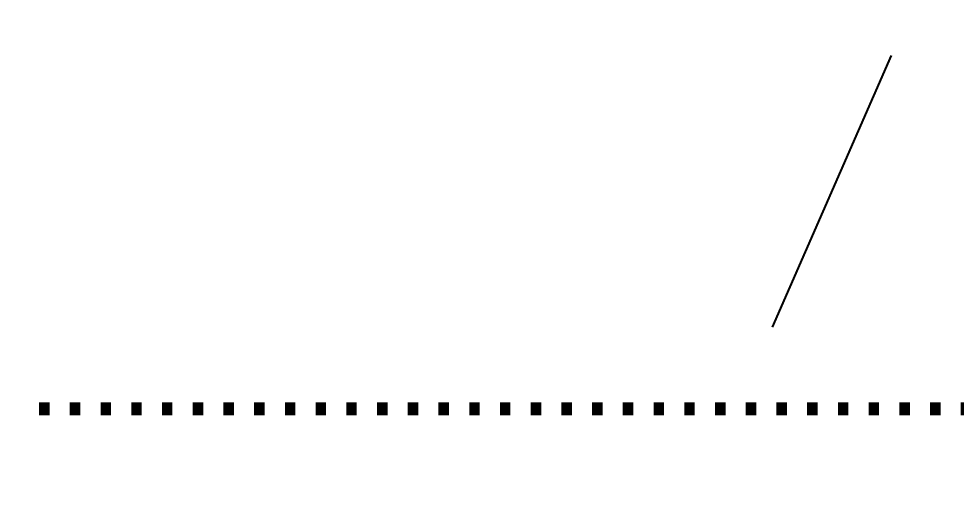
# Model space of a CAD drawing. Extents: x 208781 to 210549, y 749110 to 750610.
# Drawn here: x 209112.06 to 209157.4, y 750483.32 to 750506.16 of the extents above; entities that cross this region are included whole.
import ezdxf

# ---------------------------------------------------------------- set-up
doc = ezdxf.new("R2010")
doc.units = 0
doc.layers.add('_view', color=7, linetype='Continuous')
doc.styles.add('TRHEBTXT', font='HEBTXT.SHX')

msp = doc.modelspace()

# ---------------------------------------------------------------- linework, layer by layer
at = {"layer": '_view'}
msp.add_line((209154.254, 750504.381), (209148.495, 750491.249), dxfattribs=at)
msp.add_ellipse((209151.427, 750503.621), major_axis=(-72.325, 0), ratio=0.596491, dxfattribs=at)
msp.add_open_spline([(209081.64, 750503.621), (209081.64, 750500.487), (209082.274, 750497.349), (209084.829, 750491.17), (209086.754, 750488.131), (209091.85, 750482.343), (209095.021, 750479.598), (209102.441, 750474.608), (209106.688, 750472.363), (209116.004, 750468.533), (209121.071, 750466.948), (209131.718, 750464.545), (209137.296, 750463.728), (209148.627, 750462.914), (209154.378, 750462.917), (209167.284, 750463.861), (209174.38, 750465.064), (209187.585, 750468.687), (209193.691, 750471.108), (209204.309, 750476.895), (209208.817, 750480.26), (209215.209, 750486.9), (209217.415, 750490.084), (209220.383, 750496.58), (209221.15, 750499.89), (209221.271, 750506.505), (209220.626, 750509.818), (209217.902, 750516.335), (209215.819, 750519.538), (209210.272, 750525.603), (209206.808, 750528.462), (209198.71, 750533.599), (209194.078, 750535.877), (209183.955, 750539.671), (209178.465, 750541.187), (209167.001, 750543.346), (209161.028, 750543.989), (209148.997, 750544.353), (209142.942, 750544.074), (209131.157, 750542.616), (209125.429, 750541.436), (209114.685, 750538.264), (209109.671, 750536.271), (209100.696, 750531.623), (209096.736, 750528.97), (209090.127, 750523.217), (209087.48, 750520.12), (209083.622, 750513.727), (209082.408, 750510.437), (209081.729, 750505.965), (209081.64, 750504.793), (209081.64, 750503.621)], degree=3, knots=[0, 0, 0, 0, 0.241824, 0.241824, 0.483649, 0.483649, 0.725473, 0.725473, 0.967297, 0.967297, 1.209121, 1.209121, 1.450946, 1.450946, 1.69277, 1.69277, 2.001959, 2.001959, 2.311147, 2.311147, 2.620336, 2.620336, 2.875511, 2.875511, 3.130686, 3.130686, 3.385861, 3.385861, 3.641036, 3.641036, 3.896211, 3.896211, 4.151386, 4.151386, 4.406561, 4.406561, 4.661736, 4.661736, 4.916911, 4.916911, 5.172086, 5.172086, 5.427261, 5.427261, 5.682436, 5.682436, 5.937611, 5.937611, 6.192786, 6.192786, 6.283185, 6.283185, 6.283185, 6.283185], dxfattribs=at)

# ---------------------------------------------------------------- texts
at = {"layer": '_view', "style": 'TRHEBTXT'}
msp.add_text("................................ '‘", height=4, dxfattribs=at).set_placement((209112.551, 750486.991))

doc.saveas('drawing.dxf')
